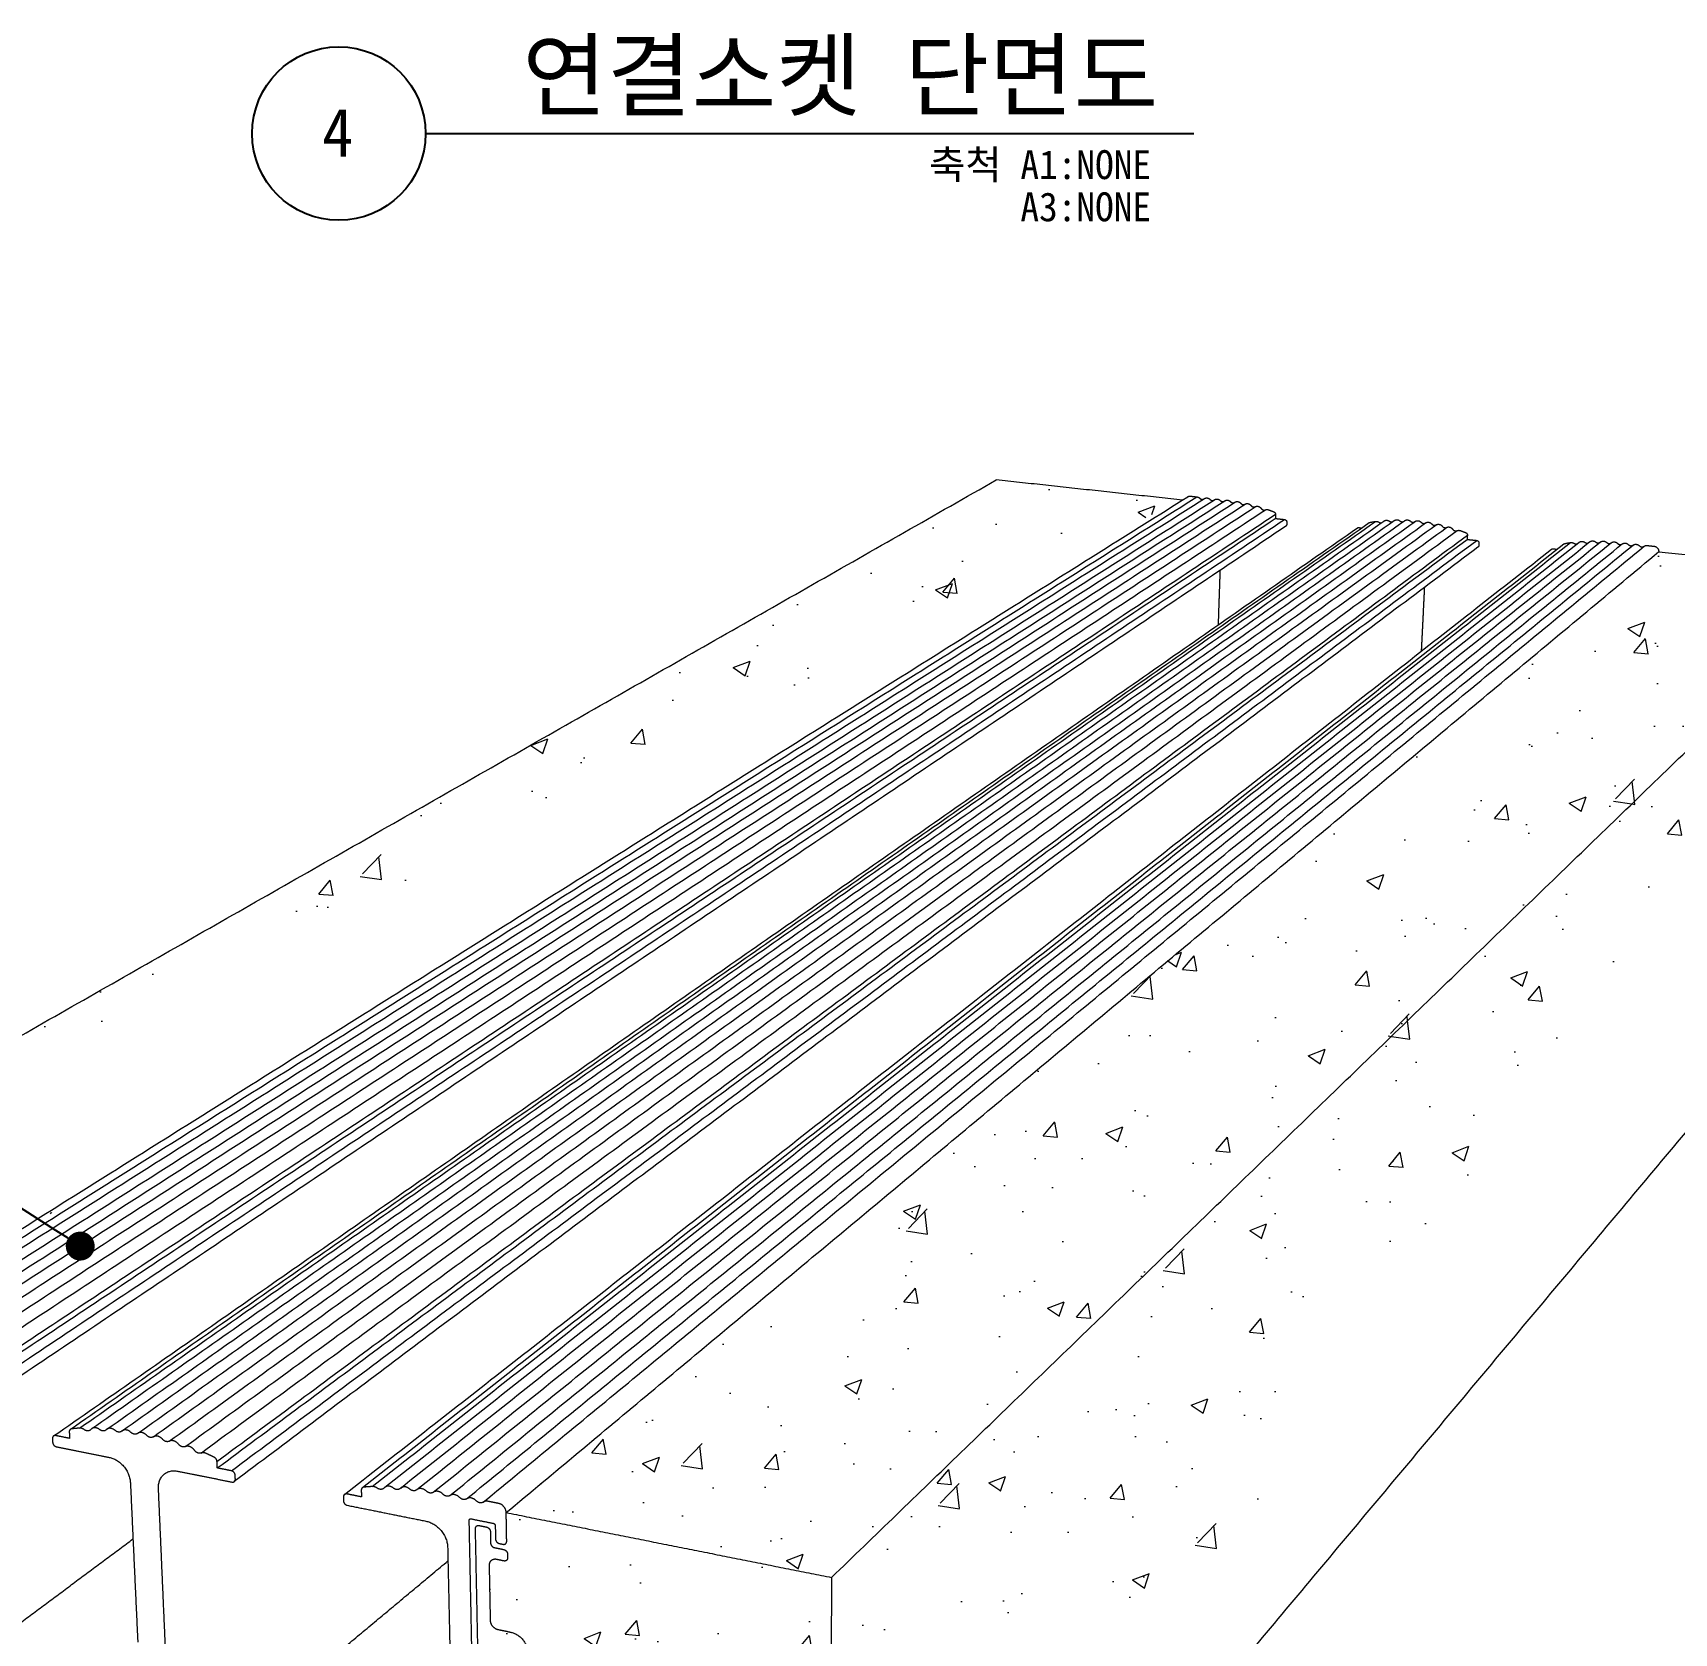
# Model space of a CAD drawing. Header units: inches. Extents: x 1408519 to 1410009, y -41115 to -40078.
# Drawn here: x 1409405 to 1409745.7, y -40927.5 to -40595.4 of the extents above; entities that cross this region are included whole.
import ezdxf
from ezdxf.enums import TextEntityAlignment as Align

# ---------------------------------------------------------------- set-up
doc = ezdxf.new("R2010")
doc.units = ezdxf.units.IN
doc.header["$LTSCALE"] = 5
doc.header["$MEASUREMENT"] = 0
doc.layers.get('0').update_dxf_attribs({"linetype": 'CONTINUOUS'})
for name, color, linetype, lineweight in [('A-MKXS-LEAD', 7, 'CONTINUOUS', 25), ('A-XXXX-FIN2', 6, 'CONTINUOUS', 20), ('A-XXXX-HATC', 8, 'CONTINUOUS', 18), ('A-XXXX-SYMB', 7, 'CONTINUOUS', 25), ('A-XXXX-TXT1', 3, 'CONTINUOUS', 25)]:
    doc.layers.add(name, color=color, linetype=linetype, lineweight=lineweight)
doc.styles.get("Standard").update_dxf_attribs({"font": ''})
doc.styles.add('돋움체', font='')
doc.styles.get('Standard').set_extended_font_data('DotumChe')
doc.styles.get('돋움체').set_extended_font_data('DotumChe')
doc.dimstyles.new('ISO-25', dxfattribs={"dimtxt": 2.5, "dimasz": 2.5, "dimexe": 1.25, "dimexo": 0.625, "dimtad": 1, "dimtxsty": 'Standard', "dimcen": 2.5, "dimadec": 0, "dimazin": 0, "dimtfac": 1, "dimtmove": 0, "dimatfit": 3, "dimfxl": 1, "dimarcsym": 0})
pattern_1 = [(50, (-21317.278, 0), (35.8630091, -3.13760675), [3.75, -41.25]), (355, (-21317.278, 0), (-6.9375667, 37.6096067), [3, -33]), (100.4514445, (-21314.29, -0.26), (28.9254423, 34.47199955), [3.1870096, -35.0571056]), (46.1842, (-21317.28, 10), (53.3620665, -8.275964), [5.625, -61.875]), (96.6356355, (-21312.83, 9.31), (46.7330973, 48.70593), [4.780517, -52.585688]), (351.184164, (-21317.28, 10), (46.7330973, 48.70593), [4.5, -49.5]), (21, (-21312.278, 7.5), (29.8453526, -20.13094453), [3.75, -41.25]), (326, (-21312.278, 7.5), (12.1657666, 36.25750225), [3, -33]), (71.4514447, (-21309.79, 5.822), (42.0111188, 16.1265576), [3.1870095, -35.0571056]), (37.5, (-21317.278, 0), (0.60799277, 16.64469269), [0, -32.6, 0, -33.5, 0, -33.125]), (7.5, (-21317.278, 0), (13.15347687, 19.7205856), [0, -19.1, 0, -31.85, 0, -12.625]), (327.5, (-21328.428, 0), (26.69112181, -1.12774359), [0, -12.5, 0, -39, 0, -51.75]), (317.5, (-21333.428, 0), (29.15930847, 5.0052491), [0, -16.25, 0, -25.9, 0, -36.75])]

# ---------------------------------------------------------------- blocks, each defined once
blk = doc.blocks.new('_Dot')
at = {"color": 0, "linetype": 'ByBlock', "lineweight": -2}
blk.add_line((-0.5, 0), (-1, 0), dxfattribs=at)
at = {"color": 0, "linetype": 'ByBlock', "const_width": 0.5}
blk.add_lwpolyline([(-0.25, 0, 1), (0.25, 0, 1)], format="xyb", close=True, dxfattribs=at)
blk = doc.blocks.new('*D18')
at = {"layer": 'A-MKXS-LEAD', "color": 7, "lineweight": -2, "transparency": 16777216}
blk.add_line((1409409.8, -40843.91), (1409314.95, -40783.04), dxfattribs=at)
at = {"layer": 'A-MKXS-LEAD', "color": 7, "lineweight": -2, "transparency": 16777216, "xscale": 6, "yscale": 6, "zscale": 6, "rotation": 327.3101724534947}
blk.add_blockref('_Dot', (1409414.85, -40847.15), dxfattribs=at)
blk = doc.blocks.new('_None')

msp = doc.modelspace()

# ---------------------------------------------------------------- hatches: boundary and pattern name
at = {"layer": 'A-XXXX-HATC'}
h = msp.add_hatch(dxfattribs=at)
h.set_pattern_fill('AR-CONC', scale=5, style=0)
h.set_pattern_definition(pattern_1)
edge = h.paths.add_edge_path()
edge.add_spline(control_points=[(1409357.19, -40872.11), (1409500.98, -40781.89), (1409644.76, -40691.67)], knot_values=[0, 0, 0, 377.213542, 377.213542, 377.213542], degree=2, periodic=0)
edge.add_spline(control_points=[(1409299.91, -40861.93), (1409452.46, -40775.05), (1409605.02, -40688.17)], knot_values=[0, 0, 0, 390.127755, 390.127755, 390.127755], degree=2, periodic=0)
edge.add_spline(control_points=[(1409643.67, -40692.36), (1409624.34, -40690.27), (1409605.02, -40688.17)], knot_values=[0, 0, 0, 43.196566, 43.196566, 43.196566], degree=2, periodic=0)
edge.add_spline(control_points=[(1409356.69, -40873.24), (1409328.3, -40867.58), (1409299.91, -40861.93)], knot_values=[0, 0, 0, 64.323817, 64.323817, 64.323817], degree=2, periodic=0)
h = msp.add_hatch(dxfattribs=at)
h.set_pattern_fill('AR-CONC', scale=5, style=0)
h.set_pattern_definition(pattern_1)
edge = h.paths.add_edge_path()
edge.add_spline(control_points=[(1409570.83, -40915.91), (1409678.52, -40811.86), (1409786.21, -40707.8)], knot_values=[0, 0, 0, 332.77241, 332.77241, 332.77241], degree=2, periodic=0)
edge.add_spline(control_points=[(1409742.53, -40703.07), (1409764.37, -40705.43), (1409786.21, -40707.8)], knot_values=[0, 0, 0, 48.819822, 48.819822, 48.819822], degree=2, periodic=0)
edge.add_spline(control_points=[(1409503.28, -40902.44), (1409622.9, -40802.75), (1409742.53, -40703.06)], knot_values=[0, 0, 0, 346.03937, 346.03937, 346.03937], degree=2, periodic=0)
edge.add_spline(control_points=[(1409503.28, -40902.45), (1409537.05, -40909.18), (1409570.83, -40915.91)], knot_values=[0, 0, 0, 76.534455, 76.534455, 76.534455], degree=2, periodic=0)
h = msp.add_hatch(dxfattribs=at)
h.set_pattern_fill('AR-CONC', scale=5, style=0)
h.set_pattern_definition(pattern_1)
edge = h.paths.add_edge_path()
edge.add_spline(control_points=[(1409570.83, -40915.91), (1409678.52, -40811.86), (1409786.21, -40707.8)], knot_values=[0, 0, 0, 332.77241, 332.77241, 332.77241], degree=2, periodic=0)
edge.add_spline(control_points=[(1409779.98, -40785.48), (1409674.98, -40910.77), (1409569.98, -41036.06)], knot_values=[0, 0, 0, 363.273798, 363.273798, 363.273798], degree=2, periodic=0)
edge.add_spline(control_points=[(1409786.21, -40707.8), (1409783.1, -40746.64), (1409779.98, -40785.48)], knot_values=[0, 0, 0, 86.589988, 86.589988, 86.589988], degree=2, periodic=0)
edge.add_spline(control_points=[(1409570.83, -40915.91), (1409570.4, -40975.99), (1409569.98, -41036.06)], knot_values=[0, 0, 0, 133.507585, 133.507585, 133.507585], degree=2, periodic=0)
h = msp.add_hatch(dxfattribs=at)
h.set_pattern_fill('AR-CONC', scale=5, style=0)
h.set_pattern_definition(pattern_1)
edge = h.paths.add_edge_path()
edge.add_spline(control_points=[(1409570.83, -40915.91), (1409570.4, -40975.99), (1409569.98, -41036.06)], knot_values=[0, 0, 0, 133.507585, 133.507585, 133.507585], degree=2, periodic=0)
edge.add_spline(control_points=[(1409309.88, -40971.94), (1409439.93, -41004), (1409569.98, -41036.06)], knot_values=[0, 0, 0, 297.644177, 297.644177, 297.644177], degree=2, periodic=0)
edge.add_spline(control_points=[(1409503.28, -40902.45), (1409537.05, -40909.18), (1409570.83, -40915.91)], knot_values=[0, 0, 0, 76.534455, 76.534455, 76.534455], degree=2, periodic=0)
edge.add_spline(control_points=[(1409299.91, -40861.93), (1409304.9, -40916.93), (1409309.88, -40971.94)], knot_values=[0, 0, 0, 122.738254, 122.738254, 122.738254], degree=2, periodic=0)
edge.add_spline(control_points=[(1409356.69, -40873.24), (1409328.3, -40867.58), (1409299.91, -40861.93)], knot_values=[0, 0, 0, 64.323817, 64.323817, 64.323817], degree=2, periodic=0)
edge.add_spline(control_points=[(1409356.69, -40873.23), (1409356.88, -40876.06), (1409357.08, -40878.88)], knot_values=[0, 0, 0, 6.294914, 6.294914, 6.294914], degree=2, periodic=0)
edge.add_spline(control_points=[(1409357.08, -40878.88), (1409357.14, -40879.63), (1409357.82, -40879.77)], knot_values=[-857.680369, -857.680369, -857.680369, -856.109572, -856.109572, -856.109572], weights=[1328.878276, 939.915376, 1328.849338], degree=2, periodic=0)
edge.add_spline(control_points=[(1409357.03, -40881.35), (1409356.98, -40880.6), (1409357.67, -40880.74)], knot_values=[-172.115303, -172.115303, -172.115303, -170.544507, -170.544507, -170.544507], weights=[1330.22274, 940.352819, 1329.467221], degree=2, periodic=0)
edge.add_spline(control_points=[(1409357.08, -40882.1), (1409357.06, -40881.73), (1409357.03, -40881.35)], knot_values=[0, 0, 0, 0.837876, 0.837876, 0.837876], degree=2, periodic=0)
edge.add_spline(control_points=[(1409360.68, -40885.06), (1409360.58, -40883.56), (1409359.2, -40883.28)], knot_values=[-179.827692, -179.827692, -179.827692, -176.6861, -176.6861, -176.6861], weights=[1329.714436, 939.736534, 1329.772456], degree=2, periodic=0)
edge.add_spline(control_points=[(1409357.82, -40883), (1409357.14, -40882.86), (1409357.08, -40882.1)], knot_values=[-174.6861, -174.6861, -174.6861, -173.115303, -173.115303, -173.115303], weights=[1330.556984, 941.123239, 1330.585994], degree=2, periodic=0)
edge.add_spline(control_points=[(1409359.2, -40883.28), (1409358.51, -40883.14), (1409357.82, -40883)], knot_values=[0, 0, 0, 1.560327, 1.560327, 1.560327], degree=2, periodic=0)
edge.add_spline(control_points=[(1409361.44, -40895.92), (1409361.06, -40890.49), (1409360.68, -40885.06)], knot_values=[0, 0, 0, 12.09186, 12.09186, 12.09186], degree=2, periodic=0)
edge.add_spline(control_points=[(1409354.94, -40899.32), (1409354.7, -40895.98), (1409357.77, -40896.62)], knot_values=[-208.037868, -208.037868, -208.037868, -200.969285, -200.969285, -200.969285], weights=[1341.265415, 947.262162, 1337.865583], degree=2, periodic=0)
edge.add_spline(control_points=[(1409360.17, -40897.12), (1409361.54, -40897.41), (1409361.44, -40895.92)], knot_values=[-197.469285, -197.469285, -197.469285, -194.327692, -194.327692, -194.327692], weights=[1336.492658, 944.488276, 1334.981621], degree=2, periodic=0)
edge.add_spline(control_points=[(1409357.77, -40896.62), (1409358.97, -40896.87), (1409360.17, -40897.12)], knot_values=[0, 0, 0, 2.719923, 2.719923, 2.719923], degree=2, periodic=0)
edge.add_spline(control_points=[(1409354.42, -40901.4), (1409355.1, -40901.54), (1409355.04, -40900.8)], knot_values=[-211.608665, -211.608665, -211.608665, -210.037868, -210.037868, -210.037868], weights=[1342.747442, 949.188609, 1341.991924], degree=2, periodic=0)
edge.add_spline(control_points=[(1409351.6, -40904.07), (1409351.36, -40900.75), (1409354.42, -40901.4)], knot_values=[-218.677248, -218.677248, -218.677248, -211.608665, -211.608665, -211.608665], weights=[1346.147274, 950.714158, 1342.747442], degree=2, periodic=0)
edge.add_spline(control_points=[(1409355.04, -40900.8), (1409354.99, -40900.06), (1409354.94, -40899.32)], knot_values=[0, 0, 0, 1.650819, 1.650819, 1.650819], degree=2, periodic=0)
edge.add_spline(control_points=[(1409351.79, -40906.65), (1409351.7, -40905.36), (1409351.6, -40904.07)], knot_values=[0, 0, 0, 2.87258, 2.87258, 2.87258], degree=2, periodic=0)
edge.add_spline(control_points=[(1409355.08, -40910.61), (1409352.03, -40909.96), (1409351.79, -40906.65)], knot_values=[-229.245832, -229.245832, -229.245832, -222.177248, -222.177248, -222.177248], weights=[1347.288119, 953.924742, 1347.418664], degree=2, periodic=0)
edge.add_spline(control_points=[(1409362.67, -40913.7), (1409362.57, -40912.23), (1409361.2, -40911.93)], knot_values=[-241.387424, -241.387424, -241.387424, -238.245832, -238.245832, -238.245832], weights=[1343.699722, 949.625627, 1343.757742], degree=2, periodic=0)
edge.add_spline(control_points=[(1409361.2, -40911.93), (1409358.14, -40911.27), (1409355.08, -40910.61)], knot_values=[0, 0, 0, 6.957076, 6.957076, 6.957076], degree=2, periodic=0)
edge.add_spline(control_points=[(1409363.7, -40928.54), (1409363.18, -40921.12), (1409362.67, -40913.7)], knot_values=[0, 0, 0, 16.52802, 16.52802, 16.52802], degree=2, periodic=0)
edge.add_spline(control_points=[(1409364.16, -40930.43), (1409363.76, -40929.48), (1409363.7, -40928.54)], knot_values=[-264.219297, -264.219297, -264.219297, -261.656772, -261.656772, -261.656772], weights=[1351.773983, 1325.362046, 1351.062647], degree=2, periodic=0)
edge.add_spline(control_points=[(1409379.99, -40947.6), (1409369.12, -40942.21), (1409364.16, -40930.43)], knot_values=[-294.260684, -294.260684, -294.260684, -264.219297, -264.219297, -264.219297], weights=[1350.103808, 1213.483075, 1351.773983], degree=2, periodic=0)
edge.add_spline(control_points=[(1409384.48, -40950.01), (1409384.24, -40948.72), (1409383.04, -40948.45)], knot_values=[-301.59648, -301.59648, -301.59648, -298.72235, -298.72235, -298.72235], weights=[1348.289181, 1014.550245, 1348.437064], degree=2, periodic=0)
edge.add_spline(control_points=[(1409381.12, -40948.01), (1409380.55, -40947.88), (1409379.99, -40947.6)], knot_values=[-295.918489, -295.918489, -295.918489, -294.260684, -294.260684, -294.260684], weights=[1349.536918, 1338.902818, 1350.103808], degree=2, periodic=0)
edge.add_spline(control_points=[(1409383.04, -40948.45), (1409382.08, -40948.23), (1409381.12, -40948.01)], knot_values=[0, 0, 0, 2.190273, 2.190273, 2.190273], degree=2, periodic=0)
edge.add_spline(control_points=[(1409388.43, -40954.32), (1409385.13, -40953.56), (1409384.48, -40950.01)], knot_values=[-309.500336, -309.500336, -309.500336, -301.59648, -301.59648, -301.59648], weights=[1347.882503, 1016.069297, 1348.289181], degree=2, periodic=0)
edge.add_spline(control_points=[(1409393.26, -40955.44), (1409390.85, -40954.88), (1409388.43, -40954.32)], knot_values=[0, 0, 0, 5.500942, 5.500942, 5.500942], degree=2, periodic=0)
edge.add_spline(control_points=[(1409396.83, -40952.85), (1409396.58, -40956.21), (1409393.26, -40955.44)], knot_values=[-324.404192, -324.404192, -324.404192, -316.500336, -316.500336, -316.500336], weights=[1341.266953, 1011.161878, 1345.136654], degree=2, periodic=0)
edge.add_spline(control_points=[(1409398.13, -40951.9), (1409396.92, -40951.63), (1409396.83, -40952.85)], knot_values=[-327.278321, -327.278321, -327.278321, -324.404192, -324.404192, -324.404192], weights=[1339.859789, 1009.126524, 1341.266953], degree=2, periodic=0)
edge.add_spline(control_points=[(1409423.15, -40957.63), (1409410.64, -40954.77), (1409398.13, -40951.9)], knot_values=[0, 0, 0, 28.513904, 28.513904, 28.513904], degree=2, periodic=0)
edge.add_spline(control_points=[(1409424.62, -40959.22), (1409424.39, -40957.91), (1409423.15, -40957.63)], knot_values=[-365.786382, -365.786382, -365.786382, -362.912253, -362.912253, -362.912253], weights=[1325.733992, 997.571313, 1325.881875], degree=2, periodic=0)
edge.add_spline(control_points=[(1409428.65, -40963.61), (1409425.24, -40962.82), (1409424.62, -40959.22)], knot_values=[-373.690238, -373.690238, -373.690238, -365.786382, -365.786382, -365.786382], weights=[1325.327314, 999.090504, 1325.733992], degree=2, periodic=0)
edge.add_spline(control_points=[(1409437.39, -40962.16), (1409437.08, -40965.56), (1409433.64, -40964.76)], knot_values=[-388.594094, -388.594094, -388.594094, -380.690238, -380.690238, -380.690238], weights=[1318.711764, 994.183084, 1322.581465], degree=2, periodic=0)
edge.add_spline(control_points=[(1409433.64, -40964.76), (1409431.15, -40964.19), (1409428.65, -40963.61)], knot_values=[0, 0, 0, 5.689969, 5.689969, 5.689969], degree=2, periodic=0)
edge.add_spline(control_points=[(1409438.76, -40961.2), (1409437.51, -40960.92), (1409437.39, -40962.16)], knot_values=[-391.468224, -391.468224, -391.468224, -388.594094, -388.594094, -388.594094], weights=[1317.3046, 992.14759, 1318.711764], degree=2, periodic=0)
edge.add_spline(control_points=[(1409464.65, -40967.13), (1409451.7, -40964.17), (1409438.76, -40961.2)], knot_values=[0, 0, 0, 29.504032, 29.504032, 29.504032], degree=2, periodic=0)
edge.add_spline(control_points=[(1409466.14, -40968.75), (1409465.93, -40967.42), (1409464.65, -40967.13)], knot_values=[-429.976284, -429.976284, -429.976284, -427.102155, -427.102155, -427.102155], weights=[1303.178803, 980.592382, 1303.326686], degree=2, periodic=0)
edge.add_spline(control_points=[(1409470.26, -40973.22), (1409466.73, -40972.4), (1409466.14, -40968.75)], knot_values=[-437.88014, -437.88014, -437.88014, -429.976284, -429.976284, -429.976284], weights=[1302.772125, 982.111572, 1303.178803], degree=2, periodic=0)
edge.add_spline(control_points=[(1409479.37, -40971.79), (1409478.99, -40975.23), (1409475.43, -40974.41)], knot_values=[-452.783996, -452.783996, -452.783996, -444.88014, -444.88014, -444.88014], weights=[1296.156575, 977.204153, 1300.026276], degree=2, periodic=0)
edge.add_spline(control_points=[(1409475.43, -40974.41), (1409472.84, -40973.81), (1409470.26, -40973.22)], knot_values=[0, 0, 0, 5.88891, 5.88891, 5.88891], degree=2, periodic=0)
edge.add_spline(control_points=[(1409480.81, -40970.83), (1409479.51, -40970.53), (1409479.37, -40971.79)], knot_values=[-455.658126, -455.658126, -455.658126, -452.783996, -452.783996, -452.783996], weights=[1294.749411, 975.168656, 1296.156575], degree=2, periodic=0)
edge.add_spline(control_points=[(1409484.11, -40971.43), (1409483.51, -40971.45), (1409482.89, -40971.31)], knot_values=[-460.119792, -460.119792, -460.119792, -458.461988, -458.461988, -458.461988], weights=[1292.929907, 1282.820741, 1293.649557], degree=2, periodic=0)
edge.add_spline(control_points=[(1409500.26, -40960.79), (1409495.78, -40971.04), (1409484.11, -40971.43)], knot_values=[-490.16118, -490.16118, -490.16118, -460.119792, -460.119792, -460.119792], weights=[1277.438835, 1151.267748, 1292.929907], degree=2, periodic=0)
edge.add_spline(control_points=[(1409482.89, -40971.31), (1409481.85, -40971.07), (1409480.81, -40970.83)], knot_values=[0, 0, 0, 2.37964, 2.37964, 2.37964], degree=2, periodic=0)
edge.add_spline(control_points=[(1409500.61, -40958.97), (1409500.63, -40959.96), (1409500.26, -40960.79)], knot_values=[-492.723704, -492.723704, -492.723704, -490.16118, -490.16118, -490.16118], weights=[1276.336326, 1252.082771, 1277.438835], degree=2, periodic=0)
edge.add_spline(control_points=[(1409500.31, -40943.44), (1409500.46, -40951.21), (1409500.61, -40958.97)], knot_values=[0, 0, 0, 17.266285, 17.266285, 17.266285], degree=2, periodic=0)
edge.add_spline(control_points=[(1409501.81, -40942.22), (1409500.28, -40941.89), (1409500.31, -40943.44)], knot_values=[-516.134644, -516.134644, -516.134644, -512.993052, -512.993052, -512.993052], weights=[1267.462364, 896.78628, 1268.973401], degree=2, periodic=0)
edge.add_spline(control_points=[(1409508.73, -40943.72), (1409505.27, -40942.97), (1409501.81, -40942.22)], knot_values=[0, 0, 0, 7.862297, 7.862297, 7.862297], degree=2, periodic=0)
edge.add_spline(control_points=[(1409508.58, -40934.01), (1409512.06, -40934.74), (1409512.11, -40938.25)], knot_values=[-542.771811, -542.771811, -542.771811, -535.703228, -535.703228, -535.703228], weights=[1259.391309, 889.276108, 1259.260764], degree=2, periodic=0)
edge.add_spline(control_points=[(1409512.15, -40940.97), (1409512.2, -40944.46), (1409508.73, -40943.72)], knot_values=[-532.203228, -532.203228, -532.203228, -525.134644, -525.134644, -525.134644], weights=[1260.532154, 892.486702, 1263.931987], degree=2, periodic=0)
edge.add_spline(control_points=[(1409512.11, -40938.25), (1409512.13, -40939.61), (1409512.15, -40940.97)], knot_values=[0, 0, 0, 3.024418, 3.024418, 3.024418], degree=2, periodic=0)
edge.add_spline(control_points=[(1409507.79, -40933.06), (1409507.8, -40933.84), (1409508.58, -40934.01)], knot_values=[-544.342608, -544.342608, -544.342608, -542.771811, -542.771811, -542.771811], weights=[1259.420319, 890.801658, 1259.391309], degree=2, periodic=0)
edge.add_spline(control_points=[(1409507.77, -40931.5), (1409507.78, -40932.28), (1409507.79, -40933.06)], knot_values=[0, 0, 0, 1.734133, 1.734133, 1.734133], degree=2, periodic=0)
edge.add_spline(control_points=[(1409504.23, -40927.26), (1409507.71, -40927.98), (1409507.77, -40931.5)], knot_values=[-553.411191, -553.411191, -553.411191, -546.342608, -546.342608, -546.342608], weights=[1258.824356, 888.875212, 1258.693811], degree=2, periodic=0)
edge.add_spline(control_points=[(1409499.96, -40924.81), (1409499.99, -40926.37), (1409501.53, -40926.69)], knot_values=[-560.052784, -560.052784, -560.052784, -556.911191, -556.911191, -556.911191], weights=[1260.2553, 891.648938, 1260.19728], degree=2, periodic=0)
edge.add_spline(control_points=[(1409501.53, -40926.69), (1409502.88, -40926.97), (1409504.23, -40927.26)], knot_values=[0, 0, 0, 3.065717, 3.065717, 3.065717], degree=2, periodic=0)
edge.add_spline(control_points=[(1409499.74, -40913.42), (1409499.85, -40919.12), (1409499.96, -40924.81)], knot_values=[0, 0, 0, 12.648722, 12.648722, 12.648722], degree=2, periodic=0)
edge.add_spline(control_points=[(1409503.57, -40911.84), (1409503.59, -40912.64), (1409502.81, -40912.48)], knot_values=[-581.265173, -581.265173, -581.265173, -579.694376, -579.694376, -579.694376], weights=[1251.937031, 885.510173, 1252.692549], degree=2, periodic=0)
edge.add_spline(control_points=[(1409502.77, -40910.11), (1409503.54, -40910.26), (1409503.56, -40911.05)], knot_values=[-583.835969, -583.835969, -583.835969, -582.265173, -582.265173, -582.265173], weights=[1251.602787, 884.739595, 1251.573777], degree=2, periodic=0)
edge.add_spline(control_points=[(1409502.81, -40912.48), (1409502.03, -40912.32), (1409501.26, -40912.16)], knot_values=[0, 0, 0, 1.758189, 1.758189, 1.758189], degree=2, periodic=0)
edge.add_spline(control_points=[(1409503.56, -40911.05), (1409503.57, -40911.45), (1409503.57, -40911.84)], knot_values=[0, 0, 0, 0.878863, 0.878863, 0.878863], degree=2, periodic=0)
edge.add_spline(control_points=[(1409501.26, -40912.16), (1409499.71, -40911.85), (1409499.74, -40913.42)], knot_values=[-577.694376, -577.694376, -577.694376, -574.552784, -574.552784, -574.552784], weights=[1253.477078, 886.897186, 1254.988114], degree=2, periodic=0)
edge.add_spline(control_points=[(1409502.62, -40909.02), (1409503.4, -40909.17), (1409503.38, -40908.38)], knot_values=[-408.695768, -408.695768, -408.695768, -407.124972, -407.124972, -407.124972], weights=[1251.179079, 884.440829, 1250.425445], degree=2, periodic=0)
edge.add_spline(control_points=[(1409503.38, -40908.38), (1409503.33, -40905.41), (1409503.28, -40902.44)], knot_values=[0, 0, 0, 6.603795, 6.603795, 6.603795], degree=2, periodic=0)

# ---------------------------------------------------------------- linework, layer by layer
at = {"layer": 'A-XXXX-FIN2'}
for points in [[(1409357.19, -40872.11), (1409500.98, -40781.89), (1409644.76, -40691.67)], [(1409359.91, -40872.38), (1409503.29, -40782.04), (1409646.66, -40691.69)], [(1409362.22, -40873.11), (1409505.22, -40782.58), (1409648.22, -40692.05)], [(1409365.32, -40873.73), (1409507.83, -40783), (1409650.33, -40692.28)], [(1409368.43, -40874.34), (1409510.44, -40783.43), (1409652.45, -40692.51)], [(1409371.52, -40875.04), (1409513.02, -40783.93), (1409654.51, -40692.82)], [(1409374.61, -40875.96), (1409515.64, -40784.58), (1409656.67, -40693.2)], [(1409645.32, -40691.55), (1409645.99, -40691.62), (1409646.66, -40691.69)], [(1409654.51, -40692.82), (1409654.53, -40692.81), (1409654.54, -40692.8)], [(1409377.76, -40877.03), (1409518.27, -40785.38), (1409658.79, -40693.73)], [(1409380.9, -40878.31), (1409520.89, -40786.35), (1409660.88, -40694.39)], [(1409384.08, -40880.01), (1409523.53, -40787.66), (1409662.97, -40695.31)], [(1409384.16, -40881.34), (1409523.55, -40788.76), (1409662.94, -40696.18)], [(1409386.98, -40881.9), (1409525.92, -40789.15), (1409664.85, -40696.39)], [(1409414.71, -40884.93), (1409549.24, -40790.86), (1409683.77, -40696.79)], [(1409417.24, -40885.03), (1409551.37, -40790.87), (1409685.5, -40696.71)], [(1409420.4, -40885.13), (1409554.02, -40790.87), (1409687.64, -40696.61)], [(1409423.55, -40885.48), (1409556.67, -40791.06), (1409689.79, -40696.64)], [(1409426.8, -40885.99), (1409559.35, -40791.41), (1409691.91, -40696.84)], [(1409662.97, -40695.31), (1409662.96, -40695.75), (1409662.94, -40696.18)], [(1409662.94, -40696.18), (1409663.9, -40696.28), (1409664.85, -40696.39)], [(1409665.31, -40696.93), (1409665.3, -40697.18), (1409665.3, -40697.43)], [(1409691.91, -40696.84), (1409691.93, -40696.82), (1409691.94, -40696.81)], [(1409665.1, -40697.8), (1409526.32, -40790.95), (1409387.55, -40884.11)], [(1409409.32, -40886.55), (1409544.64, -40792.35), (1409679.97, -40698.14)], [(1409412.82, -40885.16), (1409547.63, -40791.1), (1409682.45, -40697.04)], [(1409430.03, -40886.73), (1409562.09, -40791.91), (1409694.14, -40697.09)], [(1409433.34, -40887.64), (1409564.84, -40792.56), (1409696.33, -40697.49)], [(1409436.64, -40888.76), (1409567.57, -40793.39), (1409698.51, -40698.03)], [(1409439.92, -40890.08), (1409570.29, -40794.39), (1409700.66, -40698.7)], [(1409443.24, -40891.83), (1409573.02, -40795.74), (1409702.81, -40699.64)], [(1409680.28, -40698.07), (1409680.58, -40698.1), (1409680.89, -40698.13)], [(1409702.81, -40699.64), (1409702.79, -40700.08), (1409702.76, -40700.52)], [(1409443.29, -40893.19), (1409573.03, -40796.85), (1409702.76, -40700.52)], [(1409446.25, -40893.78), (1409575.5, -40797.26), (1409704.74, -40700.73)], [(1409704.99, -40702.15), (1409575.91, -40799.08), (1409446.83, -40896.01)], [(1409469.7, -40898.68), (1409594.99, -40800.62), (1409720.28, -40702.56)], [(1409473.43, -40897.27), (1409598.15, -40799.36), (1409722.86, -40701.45)], [(1409475.46, -40897.04), (1409599.86, -40799.11), (1409724.25, -40701.17)], [(1409478.09, -40897.19), (1409602.03, -40799.16), (1409725.98, -40701.14)], [(1409481.37, -40897.35), (1409604.78, -40799.19), (1409728.19, -40701.04)], [(1409484.74, -40897.68), (1409607.56, -40799.39), (1409730.38, -40701.11)], [(1409488.15, -40898.23), (1409610.41, -40799.73), (1409732.68, -40701.22)], [(1409491.61, -40898.9), (1409613.28, -40800.18), (1409734.95, -40701.46)], [(1409495.06, -40899.59), (1409616.13, -40800.64), (1409737.21, -40701.7)], [(1409498.51, -40900.28), (1409619, -40801.11), (1409739.48, -40701.95)], [(1409503.28, -40902.44), (1409622.9, -40802.75), (1409742.53, -40703.06)], [(1409702.76, -40700.52), (1409703.75, -40700.63), (1409704.74, -40700.73)], [(1409705.2, -40701.29), (1409705.19, -40701.54), (1409705.18, -40701.79)], [(1409720.63, -40702.47), (1409721.04, -40702.51), (1409721.46, -40702.56)], [(1409730.38, -40701.11), (1409730.4, -40701.09), (1409730.41, -40701.08)], [(1409740.14, -40701.78), (1409740.86, -40701.86), (1409741.58, -40701.94)], [(1409651.45, -40706.95), (1409651.38, -40709), (1409651.31, -40711.05)], [(1409693.88, -40710.49), (1409693.86, -40710.82), (1409693.85, -40711.15)], [(1409651.21, -40713.93), (1409651.14, -40716.1), (1409651.07, -40718.26)], [(1409651.31, -40711.05), (1409651.26, -40712.49), (1409651.21, -40713.93)], [(1409693.85, -40711.15), (1409693.54, -40717.44), (1409693.23, -40723.73)], [(1409409.08, -40887.09), (1409409.1, -40887.48), (1409409.12, -40887.86)], [(1409412.64, -40887.05), (1409411.2, -40886.76), (1409409.76, -40886.47)], [(1409412.57, -40885.7), (1409412.61, -40886.37), (1409412.64, -40887.05)], [(1409426.78, -40886), (1409426.79, -40885.99), (1409426.8, -40885.99)], [(1409409.88, -40888.77), (1409415.38, -40889.88), (1409420.88, -40890.99)], [(1409435.1, -40893.85), (1409440.72, -40894.98), (1409446.34, -40896.11)], [(1409443.29, -40893.19), (1409443.27, -40892.51), (1409443.24, -40891.83)], [(1409446.25, -40893.78), (1409444.77, -40893.48), (1409443.29, -40893.19)], [(1409425.26, -40896.25), (1409425.52, -40901.78), (1409425.77, -40907.31)], [(1409431.58, -40908.51), (1409431.33, -40902.97), (1409431.09, -40897.43)], [(1409447.05, -40895.48), (1409447.04, -40895.1), (1409447.02, -40894.71)], [(1409473.19, -40897.81), (1409473.21, -40898.5), (1409473.23, -40899.19)], [(1409469.47, -40899.21), (1409469.48, -40899.6), (1409469.49, -40899.99)], [(1409473.23, -40899.19), (1409471.71, -40898.88), (1409470.2, -40898.58)], [(1409470.27, -40900.93), (1409478.44, -40902.57), (1409486.61, -40904.22)], [(1409501.7, -40900.54), (1409500.6, -40900.32), (1409499.5, -40900.11)], [(1409496.18, -40932.47), (1409495.89, -40918.27), (1409495.6, -40904.06)], [(1409495.97, -40903.74), (1409498.29, -40904.21), (1409500.61, -40904.67)], [(1409503.38, -40908.38), (1409503.33, -40905.41), (1409503.28, -40902.44)], [(1409381.75, -40940.72), (1409403.78, -40924.31), (1409425.8, -40907.9)], [(1409425.77, -40907.31), (1409426.28, -40918.32), (1409426.79, -40929.33)], [(1409497.42, -40932.03), (1409497.16, -40918.9), (1409496.89, -40905.77)], [(1409497.65, -40905.13), (1409498.43, -40905.29), (1409499.2, -40905.44)], [(1409499.99, -40906.39), (1409500.02, -40907.58), (1409500.04, -40908.77)], [(1409501.01, -40905.15), (1409501.03, -40906.53), (1409501.06, -40907.91)], [(1409432.55, -40930.58), (1409432.06, -40919.55), (1409431.58, -40908.51)], [(1409491.12, -40909.63), (1409491.32, -40918.54), (1409491.51, -40927.46)], [(1409500.83, -40909.71), (1409501.8, -40909.91), (1409502.77, -40910.11)], [(1409501.85, -40908.86), (1409502.23, -40908.94), (1409502.62, -40909.02)], [(1409503.56, -40911.05), (1409503.57, -40911.45), (1409503.57, -40911.84)], [(1409441.18, -40954.14), (1409466.18, -40933.3), (1409491.18, -40912.47)], [(1409499.74, -40913.42), (1409499.85, -40919.12), (1409499.96, -40924.81)], [(1409502.81, -40912.48), (1409502.03, -40912.32), (1409501.26, -40912.16)], [(1409491.51, -40927.46), (1409491.57, -40930.04), (1409491.63, -40932.62)], [(1409501.53, -40926.69), (1409502.88, -40926.97), (1409504.23, -40927.26)]]:
    msp.add_open_spline(points, degree=2, dxfattribs=at)
for points, weights in [([(1409644.76, -40691.67), (1409645.02, -40691.51), (1409645.32, -40691.55)], [1, 0.944427965215, 1]), ([(1409646.66, -40691.69), (1409647, -40691.73), (1409647.26, -40691.98)], [2168.63353754, 2039.46598556, 2168.30075151]), ([(1409647.26, -40691.98), (1409647.63, -40692.36), (1409648.07, -40692.14)], [2168.30075151, 1729.46014627, 2059.94623255]), ([(1409648.17, -40692.08), (1409648.18, -40692.07), (1409648.2, -40692.06)], [2167.55080126, 2151.90347858, 2137.23313706]), ([(1409648.22, -40692.05), (1409648.83, -40691.66), (1409649.38, -40692.21)], [2120.58031615, 1691.48987834, 2166.5508676]), ([(1409649.38, -40692.21), (1409649.75, -40692.59), (1409650.19, -40692.37)], [2166.5508676, 1725.27664124, 2062.51320191]), ([(1409650.29, -40692.31), (1409650.3, -40692.3), (1409650.32, -40692.29)], [2165.80091735, 2150.16621631, 2135.5077076]), ([(1409650.33, -40692.28), (1409650.95, -40691.89), (1409651.5, -40692.44)], [2120.9207299, 1688.99066563, 2164.80098368]), ([(1409651.5, -40692.44), (1409651.89, -40692.83), (1409652.34, -40692.58)], [2164.80098368, 1709.63820789, 2083.43129023]), ([(1409652.41, -40692.54), (1409652.42, -40692.53), (1409652.44, -40692.52)], [2164.05103343, 2148.0152226, 2132.98067105]), ([(1409652.45, -40692.51), (1409653.08, -40692.11), (1409653.64, -40692.68)], [2120.63334581, 1673.5739276, 2163.04864511]), ([(1409653.64, -40692.68), (1409654.04, -40693.11), (1409654.51, -40692.82)], [2163.04864511, 1694.46952486, 2133.09084098]), ([(1409654.54, -40692.8), (1409655.21, -40692.37), (1409655.77, -40693.02)], [2151.76239644, 1641.54369912, 2161.36629144]), ([(1409655.77, -40693.02), (1409656.17, -40693.49), (1409656.67, -40693.2)], [2161.36629144, 1678.07980317, 2160.69155805]), ([(1409656.67, -40693.2), (1409657.37, -40692.8), (1409657.9, -40693.49)], [2160.69155805, 1634.98066772, 2159.79055714]), ([(1409657.9, -40693.49), (1409658.27, -40693.98), (1409658.79, -40693.73)], [2159.79055714, 1676.88664349, 2159.16231476]), ([(1409658.79, -40693.73), (1409659.51, -40693.37), (1409660, -40694.09)], [2159.16231476, 1633.83080305, 2158.32719701]), ([(1409660, -40694.09), (1409660.35, -40694.6), (1409660.88, -40694.39)], [2158.32719701, 1675.78112421, 2157.74774006]), ([(1409660.88, -40694.39), (1409661.2, -40694.25), (1409661.54, -40694.38)], [2157.74774006, 2022.07020553, 2157.14814936]), ([(1409661.54, -40694.38), (1409662.1, -40694.58), (1409662.64, -40694.8)], [1, 0.999876142753, 1]), ([(1409662.64, -40694.8), (1409662.99, -40694.94), (1409662.97, -40695.31)], [2156.46378727, 1718.43330482, 2156.52711763]), ([(1409664.85, -40696.39), (1409665.33, -40696.44), (1409665.31, -40696.93)], [2155.59465307, 1523.95891573, 2155.56571545]), ([(1409682.63, -40696.97), (1409683.2, -40696.87), (1409683.77, -40696.79)], [1, 0.999860279692, 1]), ([(1409683.77, -40696.79), (1409684.12, -40696.74), (1409684.44, -40696.94)], [2139.11494981, 2004.63818906, 2138.63056258]), ([(1409684.44, -40696.94), (1409684.72, -40697.12), (1409685.03, -40697.04)], [2138.63056258, 1846.84305894, 1910.70494045]), ([(1409685.5, -40696.71), (1409686.04, -40696.33), (1409686.61, -40696.74)], [2002.44992163, 1697.36599227, 2136.58672257]), ([(1409686.61, -40696.74), (1409686.95, -40696.98), (1409687.31, -40696.84)], [2136.58672257, 1790.38191723, 1945.37686961]), ([(1409687.64, -40696.61), (1409688.22, -40696.2), (1409688.8, -40696.68)], [2035.61943284, 1672.09403296, 2134.62281989]), ([(1409688.8, -40696.68), (1409689.19, -40696.99), (1409689.6, -40696.77)], [2134.62281989, 1732.52081238, 2007.21649973]), ([(1409689.79, -40696.64), (1409690.41, -40696.2), (1409691.01, -40696.75)], [2074.10209067, 1646.37519216, 2132.74602697]), ([(1409691.01, -40696.75), (1409691.44, -40697.15), (1409691.91, -40696.84)], [2132.74602697, 1670.7024095, 2103.15575133]), ([(1409691.94, -40696.81), (1409692.61, -40696.34), (1409693.21, -40696.96)], [2118.3364936, 1620.14506745, 2130.96319811]), ([(1409693.21, -40696.96), (1409693.64, -40697.41), (1409694.14, -40697.09)], [2130.96319811, 1654.44418226, 2130.24443792]), ([(1409694.14, -40697.09), (1409694.83, -40696.64), (1409695.41, -40697.31)], [2130.24443792, 1611.926777, 2129.28084444]), ([(1409665.3, -40697.43), (1409665.29, -40697.67), (1409665.1, -40697.8)], [2155.92806376, 1792.83177595, 1847.72508701]), ([(1409679.97, -40698.14), (1409680.11, -40698.05), (1409680.28, -40698.07)], [1, 0.935948889166, 1]), ([(1409682.45, -40697.04), (1409682.53, -40696.99), (1409682.63, -40696.97)], [1, 0.976476149763, 1]), ([(1409695.41, -40697.31), (1409695.82, -40697.78), (1409696.33, -40697.49)], [2129.28084444, 1653.16835262, 2128.60611105]), ([(1409696.33, -40697.49), (1409697.06, -40697.09), (1409697.6, -40697.79)], [2128.60611105, 1610.69160387, 2127.70511014]), ([(1409697.6, -40697.79), (1409697.98, -40698.28), (1409698.51, -40698.03)], [2127.70511014, 1651.97519598, 2127.07686776]), ([(1409698.51, -40698.03), (1409699.26, -40697.67), (1409699.76, -40698.4)], [2127.07686776, 1609.5417392, 2126.24175001]), ([(1409699.76, -40698.4), (1409700.11, -40698.92), (1409700.66, -40698.7)], [2126.24175001, 1650.86987501, 2125.66229305]), ([(1409700.66, -40698.7), (1409701, -40698.57), (1409701.35, -40698.69)], [2125.66229305, 1991.99688764, 2125.06270236]), ([(1409701.35, -40698.69), (1409701.91, -40698.9), (1409702.47, -40699.12)], [1, 0.999877581177, 1]), ([(1409702.47, -40699.12), (1409702.83, -40699.26), (1409702.81, -40699.64)], [1, 0.817047245166, 1]), ([(1409704.74, -40700.73), (1409705.23, -40700.79), (1409705.2, -40701.29)], [2123.50920607, 1501.27107858, 2123.48026845]), ([(1409705.18, -40701.79), (1409705.17, -40702.01), (1409704.99, -40702.15)], [1, 0.905555314139, 1]), ([(1409720.28, -40702.56), (1409720.44, -40702.44), (1409720.63, -40702.47)], [1, 0.926024796029, 1]), ([(1409722.86, -40701.45), (1409722.96, -40701.38), (1409723.07, -40701.36)], [1, 0.969374396594, 1]), ([(1409723.07, -40701.36), (1409723.66, -40701.26), (1409724.25, -40701.17)], [1, 0.999865881593, 1]), ([(1409724.25, -40701.17), (1409724.63, -40701.13), (1409724.94, -40701.33)], [1, 0.938410755732, 1]), ([(1409724.94, -40701.33), (1409725.3, -40701.56), (1409725.67, -40701.38)], [2106.54511558, 1761.43934091, 1921.40163615]), ([(1409725.98, -40701.14), (1409726.56, -40700.68), (1409727.19, -40701.13)], [2009.51027507, 1646.91771881, 2104.50127557]), ([(1409727.19, -40701.13), (1409727.6, -40701.43), (1409728.02, -40701.18)], [2104.50127557, 1703.96494567, 1984.4990483]), ([(1409728.19, -40701.04), (1409728.81, -40700.55), (1409729.45, -40701.07)], [2047.8683777, 1621.35145047, 2102.53737289]), ([(1409729.45, -40701.07), (1409729.92, -40701.45), (1409730.38, -40701.11)], [2102.53737289, 1647.0068149, 2073.32009003]), ([(1409730.41, -40701.08), (1409731.07, -40700.55), (1409731.72, -40701.15)], [2091.97884647, 1595.26125693, 2100.66057997]), ([(1409731.72, -40701.15), (1409732.19, -40701.58), (1409732.68, -40701.22)], [2100.66057997, 1630.88677667, 2099.900418]), ([(1409732.68, -40701.22), (1409733.36, -40700.73), (1409733.98, -40701.35)], [2099.900418, 1601.94527348, 2098.88020576]), ([(1409733.98, -40701.35), (1409734.44, -40701.81), (1409734.95, -40701.46)], [2098.88020576, 1614.6215524, 2098.13025551]), ([(1409734.95, -40701.46), (1409735.63, -40700.99), (1409736.24, -40701.6)], [2098.13025551, 1613.43060674, 2097.13032185]), ([(1409736.24, -40701.6), (1409736.7, -40702.05), (1409737.21, -40701.7)], [2097.13032185, 1613.27555425, 2096.3803716]), ([(1409737.21, -40701.7), (1409737.89, -40701.23), (1409738.51, -40701.84)], [2096.3803716, 1612.08440484, 2095.38043793]), ([(1409738.51, -40701.84), (1409738.97, -40702.3), (1409739.48, -40701.95)], [2095.38043793, 1611.92914809, 2094.63048768]), ([(1409739.48, -40701.95), (1409739.78, -40701.74), (1409740.14, -40701.78)], [1, 0.937575822891, 1]), ([(1409741.58, -40701.94), (1409742.59, -40702.05), (1409742.53, -40703.06)], [2092.85459528, 1479.31881363, 2092.79672004]), ([(1409409.76, -40886.47), (1409409.04, -40886.33), (1409409.08, -40887.09)], [1297.98461554, 918.090404462, 1298.73824979]), ([(1409413.06, -40885.07), (1409412.54, -40885.12), (1409412.57, -40885.7)], [1295.15239626, 1032.46315303, 1295.78679258]), ([(1409414.71, -40884.93), (1409413.88, -40884.98), (1409413.06, -40885.07)], [1, 0.999830533429, 1]), ([(1409415.72, -40885.25), (1409415.22, -40884.9), (1409414.71, -40884.93)], [1293.54167509, 1212.54780627, 1294.02606232]), ([(1409417.04, -40885.21), (1409416.52, -40885.84), (1409415.72, -40885.25)], [1292.67451867, 1004.1437186, 1293.54167509]), ([(1409418.88, -40885.22), (1409417.77, -40884.33), (1409417.04, -40885.21)], [1291.49783509, 977.880615098, 1292.67451867]), ([(1409420.23, -40885.27), (1409419.67, -40885.85), (1409418.88, -40885.22)], [1290.66333926, 1002.58575062, 1291.49783509]), ([(1409422.1, -40885.4), (1409421.03, -40884.45), (1409420.23, -40885.27)], [1289.5339324, 976.352984528, 1290.66333926]), ([(1409423.47, -40885.54), (1409422.86, -40886.07), (1409422.1, -40885.4)], [1288.73514487, 1001.0903782, 1289.5339324]), ([(1409425.36, -40885.8), (1409424.33, -40884.79), (1409423.47, -40885.54)], [1287.65713948, 974.891235881, 1288.73514487]), ([(1409426.74, -40886.03), (1409426.1, -40886.51), (1409425.36, -40885.8)], [1286.89697752, 999.663185192, 1287.65713948]), ([(1409428.65, -40886.41), (1409427.66, -40885.34), (1409426.74, -40886.03)], [1285.87431062, 973.499658433, 1286.89697752]), ([(1409430.03, -40886.73), (1409429.35, -40887.16), (1409428.65, -40886.41)], [1285.15555044, 998.309018279, 1285.87431062]), ([(1409431.95, -40887.23), (1409431, -40886.11), (1409430.03, -40886.73)], [1284.19195696, 972.184382158, 1285.15555044]), ([(1409433.34, -40887.64), (1409432.62, -40888.02), (1409431.95, -40887.23)], [1283.51722356, 997.033188636, 1284.19195696]), ([(1409435.26, -40888.26), (1409434.36, -40887.1), (1409433.34, -40887.64)], [1282.61622266, 970.949295049, 1283.51722356]), ([(1409409.12, -40887.86), (1409409.16, -40888.63), (1409409.88, -40888.77)], [1299.10059811, 918.859061321, 1299.07166049]), ([(1409420.88, -40890.99), (1409425.06, -40891.83), (1409425.26, -40896.25)], [1293.10454992, 912.772389418, 1292.9381586]), ([(1409436.64, -40888.76), (1409435.89, -40889.08), (1409435.26, -40888.26)], [1281.98798027, 995.840112022, 1282.61622266]), ([(1409438.55, -40889.5), (1409437.71, -40888.3), (1409436.64, -40888.76)], [1281.15286252, 969.799560995, 1281.98798027]), ([(1409439.92, -40890.08), (1409439.14, -40890.35), (1409438.55, -40889.5)], [1280.57340557, 994.734509817, 1281.15286252]), ([(1409440.94, -40890.16), (1409440.4, -40889.91), (1409439.92, -40890.08)], [1279.97381488, 1199.90650496, 1280.57340557]), ([(1409442.67, -40890.97), (1409441.81, -40890.55), (1409440.94, -40890.16)], [1, 0.999898418642, 1]), ([(1409443.24, -40891.83), (1409443.22, -40891.24), (1409442.67, -40890.97)], [1279.35278314, 1019.36612041, 1279.28945279]), ([(1409431.09, -40897.43), (1409430.89, -40893), (1409435.1, -40893.85)], [1289.80787109, 910.558940072, 1285.47447411]), ([(1409447.02, -40894.71), (1409446.99, -40893.93), (1409446.25, -40893.78)], [1278.39138096, 903.703147976, 1278.42031858]), ([(1409446.34, -40896.11), (1409447.08, -40896.26), (1409447.05, -40895.48)], [1279.50736354, 904.471804791, 1278.75372928]), ([(1409473.72, -40897.17), (1409473.17, -40897.22), (1409473.19, -40897.81)], [1263.06694926, 1006.89253863, 1263.70134558]), ([(1409475.46, -40897.04), (1409474.59, -40897.09), (1409473.72, -40897.17)], [1, 0.999842514309, 1]), ([(1409476.52, -40897.37), (1409476.01, -40897.01), (1409475.46, -40897.04)], [1261.45622809, 1182.47455082, 1261.94061532]), ([(1409477.92, -40897.34), (1409477.36, -40897.97), (1409476.52, -40897.37)], [1260.58907167, 979.232268056, 1261.45622809]), ([(1409479.86, -40897.36), (1409478.71, -40896.45), (1409477.92, -40897.34)], [1259.41238809, 953.591419548, 1260.58907167]), ([(1409481.29, -40897.42), (1409480.68, -40898.01), (1409479.86, -40897.36)], [1258.57789226, 977.674299876, 1259.41238809]), ([(1409483.26, -40897.57), (1409482.15, -40896.59), (1409481.29, -40897.42)], [1257.4484854, 952.064051913, 1258.57789226]), ([(1409484.7, -40897.72), (1409484.05, -40898.26), (1409483.26, -40897.57)], [1256.64969787, 976.178927654, 1257.4484854]), ([(1409486.7, -40897.99), (1409485.62, -40896.95), (1409484.7, -40897.72)], [1255.57169248, 950.60204073, 1256.64969787]), ([(1409488.15, -40898.23), (1409487.45, -40898.72), (1409486.7, -40897.99)], [1254.81153052, 974.751612691, 1255.57169248]), ([(1409470.2, -40898.58), (1409469.44, -40898.43), (1409469.47, -40899.21)], [1265.89916853, 895.40271835, 1266.65280279]), ([(1409469.49, -40899.99), (1409469.51, -40900.78), (1409470.27, -40900.93)], [1267.01515111, 896.171375166, 1266.98621349]), ([(1409490.13, -40898.61), (1409489.11, -40897.55), (1409488.15, -40898.23)], [1253.79131828, 956.977315046, 1254.81153052]), ([(1409491.61, -40898.9), (1409490.88, -40899.39), (1409490.13, -40898.61)], [1253.04136803, 964.486886898, 1253.79131828]), ([(1409493.58, -40899.29), (1409492.57, -40898.26), (1409491.61, -40898.9)], [1252.04143436, 963.295901627, 1253.04136803]), ([(1409495.06, -40899.59), (1409494.33, -40900.07), (1409493.58, -40899.29)], [1251.29148411, 963.14068466, 1252.04143436]), ([(1409497.03, -40899.98), (1409496.03, -40898.94), (1409495.06, -40899.59)], [1250.29155045, 961.949699729, 1251.29148411]), ([(1409498.51, -40900.28), (1409497.78, -40900.76), (1409497.03, -40899.98)], [1249.5416002, 961.794360739, 1250.29155045]), ([(1409499.5, -40900.11), (1409498.94, -40899.99), (1409498.51, -40900.28)], [1248.87445256, 1174.90817675, 1249.5416002]), ([(1409503.28, -40902.44), (1409503.25, -40900.85), (1409501.7, -40900.54)], [1247.70783256, 881.750529099, 1247.7657078]), ([(1409486.61, -40904.22), (1409491.02, -40905.11), (1409491.12, -40909.63)], [1258.5735658, 888.355137891, 1258.40717448]), ([(1409495.6, -40904.06), (1409495.59, -40903.67), (1409495.97, -40903.74)], [1253.07008522, 885.926394395, 1252.69326809]), ([(1409500.61, -40904.67), (1409501, -40904.75), (1409501.01, -40905.15)], [1250.34555246, 883.989776648, 1250.33108365]), ([(1409496.89, -40905.77), (1409496.88, -40904.97), (1409497.65, -40905.13)], [1253.0917512, 885.813113892, 1252.33623286]), ([(1409499.2, -40905.44), (1409499.98, -40905.6), (1409499.99, -40906.39)], [1251.55170455, 884.703473896, 1251.52269459]), ([(1409501.06, -40907.91), (1409501.07, -40908.7), (1409501.85, -40908.86)], [1251.59930276, 885.270722416, 1251.57036514]), ([(1409500.04, -40908.77), (1409500.05, -40909.56), (1409500.83, -40909.71)], [1252.61245716, 885.987622154, 1252.58344719]), ([(1409502.62, -40909.02), (1409503.4, -40909.17), (1409503.38, -40908.38)], [1251.1790792, 884.440828659, 1250.42544494]), ([(1409502.77, -40910.11), (1409503.54, -40910.26), (1409503.56, -40911.05)], [1251.60278681, 884.739594509, 1251.57377684]), ([(1409501.26, -40912.16), (1409499.71, -40911.85), (1409499.74, -40913.42)], [1253.47707768, 886.897186002, 1254.98811437]), ([(1409503.57, -40911.84), (1409503.59, -40912.64), (1409502.81, -40912.48)], [1251.93703103, 885.51017314, 1252.69254937]), ([(1409499.96, -40924.81), (1409499.99, -40926.37), (1409501.53, -40926.69)], [1260.25530011, 891.648937881, 1260.19728018]), ([(1409504.23, -40927.26), (1409507.71, -40927.98), (1409507.77, -40931.5)], [1258.82435564, 888.875211575, 1258.6938108])]:
    msp.add_rational_spline(points, weights, degree=2, dxfattribs=at)
at = {"layer": 'A-XXXX-HATC'}
for points in [[(1409299.91, -40861.93), (1409452.46, -40775.05), (1409605.02, -40688.17)], [(1409643.67, -40692.36), (1409624.34, -40690.27), (1409605.02, -40688.17)], [(1409742.53, -40703.07), (1409764.37, -40705.43), (1409786.21, -40707.8)], [(1409570.83, -40915.91), (1409678.52, -40811.86), (1409786.21, -40707.8)], [(1409779.98, -40785.48), (1409674.98, -40910.77), (1409569.98, -41036.06)], [(1409503.28, -40902.45), (1409537.05, -40909.18), (1409570.83, -40915.91)], [(1409570.83, -40915.91), (1409570.4, -40975.99), (1409569.98, -41036.06)]]:
    msp.add_open_spline(points, degree=2, dxfattribs=at)
at = {"layer": 'A-XXXX-SYMB'}
msp.add_line((1409486.53, -40616.31), (1409645.99, -40616.31), dxfattribs=at)
msp.add_circle((1409468.53, -40616.31), 18, dxfattribs=at)

# ---------------------------------------------------------------- texts
at = {"layer": 'A-XXXX-TXT1', "style": '돋움체'}
msp.add_text('연결소켓 단면도', height=14, dxfattribs=at).set_placement((1409638.65, -40615.41), align=Align.BOTTOM_RIGHT)
msp.add_text('4', height=10, dxfattribs=at).set_placement((1409468.3, -40616.1), align=Align.MIDDLE)
for s, p in [('축척 A1:NONE', (1409637.16, -40619.76)), ('A3:NONE', (1409637.16, -40628.51))]:
    msp.add_text(s, height=6, dxfattribs=at).set_placement(p, align=Align.TOP_RIGHT)

# ---------------------------------------------------------------- dimensions: what is measured, and where the dimension line sits
at = {"layer": 'A-MKXS-LEAD'}
dim = msp.add_aligned_dim(p1=(1409414.85, -40847.15), p2=(1409314.95, -40783.04), distance=0, text=' ', dimstyle='ISO-25', override={"dimscale": 2, "dimtxt": 8, "dimasz": 3, "dimexo": 5, "dimgap": 2, "dimdec": 0, "dimblk1": 'Dot', "dimblk2": 'None', "dimsah": 1, "dimse1": 1, "dimse2": 1, "dimclrd": 7, "dimclre": 7, "dimclrt": 1, "dimtdec": 0, "dimfxl": 0.5}, dxfattribs=at)
dim.commit()
dim.dimension.update_dxf_attribs({"geometry": '*D18', "text_midpoint": (1409362.37, -40813.47)})

doc.saveas('drawing.dxf')
